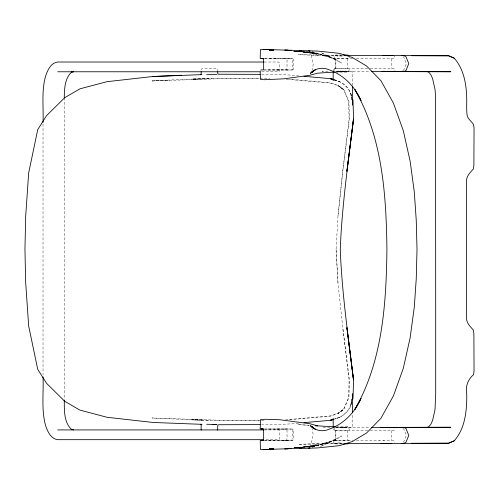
<?xml version="1.0" encoding="UTF-8"?>
<svg xmlns="http://www.w3.org/2000/svg" width="499" height="499" viewBox="0 0 499 499"><rect width="100%" height="100%" fill="white"/><g stroke="black" fill="none" stroke-linecap="round" stroke-linejoin="round"><path stroke-width="0.37" stroke-dasharray="2.5 1.87" d="M292.533 60.342L292.901 69.897L284.349 70.016M335.422 440.361L335.609 439.975M335.422 68.556L335.609 68.17M352.612 85.603L352.625 72.243L352.063 71.369L335.796 71.145M260.185 70.347L261.052 69.954M286.258 79.222L330.588 83.121L338.621 86.028L343.717 89.77L338.097 85.597L343.692 89.839L348.57 101.391L349.107 118.862L342.794 170.733L337.985 215.83L336.083 249.475L337.985 283.12L342.825 328.217L349.107 380.088L348.57 397.56L343.692 409.118L338.097 413.353L343.717 409.18L338.621 412.929L330.588 415.835L283.962 419.933M338.004 215.83L342.825 170.733L349.425 118.843L348.913 101.347L343.711 89.433L338.54 85.641L330.494 82.765L289.333 79.191M351.764 398.975L350.697 405.899L351.832 399.319M351.745 400.285C351.022 409.585 343.15 417.077 334.305 419.21M312.081 70.708L313.222 64.159L310.846 53.842L309.374 52.258L314.152 54.191L319.104 55.495L298.29 54.647L340.873 55.601M284.349 428.984L292.901 429.103L292.533 438.658M334.355 427.762L334.28 430.394L349.231 430.207L348.801 427.256L347.722 426.845L336.887 426.845M351.783 402.581C350.41 409.074 345.67 414.32 339.788 417.208L334.573 419.079M403.516 70.602L406.404 63.604L403.479 56.605M403.479 442.395L406.404 435.396L403.516 428.398M336.482 71.844L337.068 71.095L346.056 71.095L346.68 71.844L347.722 72.106L348.801 71.7L349.231 68.743L334.28 68.556L334.492 71.7M335.846 68.4L335.871 58.801M335.846 440.199L335.846 430.6M333.114 443.399L333.55 440.199L352.768 440.199M391.74 58.801L391.734 68.407M391.734 430.593L391.74 440.199M347.815 58.589L347.815 68.556M347.815 430.394L347.815 440.361M292.901 69.897L293.543 68.494L293.568 60.142L292.932 58.739L276.795 58.633M320.477 446.543L341.721 435.939L336.395 439.263L320.501 446.63M341.809 55.04L335.503 55.04L334.492 55.451L334.087 58.402L349.026 58.589L349.231 56.973M333.164 80.588L334.866 79.983M339.707 417.258L334.511 418.935M312.162 447.123L336.395 439.263C326.988 443.574 316.734 446.324 306.436 447.247M312.137 447.235L331.099 441.609L305.731 447.241M349.231 440.555L334.087 440.555L334.492 443.505L335.503 443.91L337.068 442.906L342.227 442.906M347.722 426.845L346.68 427.107L346.056 427.855L337.068 427.855L336.482 427.107M307.241 447.191L321.462 444.59L294.466 447.89M285.522 440.368L286.526 440.074L287.056 438.902L287.025 430.512L286.108 429.128L264.776 429.046M295.938 447.846L299.768 447.441M300.535 447.354L316.609 445.638L294.909 447.865M295.589 447.865L301.727 447.272M302.5 447.198L314.782 446.019L293.318 447.884M298.583 423.108L284.018 424.393L261.607 424.593M289.333 419.765L330.494 416.185L338.54 413.309L343.711 409.517L348.913 397.609L349.425 380.113L342.825 328.217M294.797 447.846L301.664 447.304M302.425 447.241L313.11 446.399L302.332 447.216M293.867 447.859L301.564 447.272M336.9 71.912L348.09 71.6M259.106 78.78L219.785 78.705L152.045 80.963L181.605 79.391L212.1 78.649M296.319 447.871L300.211 447.628M152.045 80.963L169.248 80.139M206.836 78.786L223.352 78.343L259.231 78.499M203.392 78.879L208.389 78.742L192.034 79.104L196.101 78.998M195.546 79.035L202.344 78.867L192.034 79.104M259.106 420.177L219.785 420.245L152.045 417.987L152.644 418.025M260.771 420.439L223.352 420.613L195.546 419.921M261.545 420.432L264.626 420.408M264.227 429.034L282.066 428.99M276.795 429.046L288.622 429.009M292.526 429.021L267.919 429.046M264.283 440.361L275.373 440.324M322.94 71.6L322.092 71.606L329.259 71.6M343.318 427.4L348.09 427.4M267.932 440.368L288.484 440.33M342.769 55.601L321.524 55.601L322.373 55.601M342.227 56.05L337.068 56.05L335.503 55.04M264.782 58.633L276.608 58.633M282.122 58.689L292.533 58.657L267.932 58.633M352.768 58.801L333.55 58.801L333.114 55.601M356.405 58.801L394.035 58.801L394.272 56.038M264.102 62.019L278.473 62.019L279.359 62.568L279.359 71.226L278.473 71.775L261.139 71.775M367.701 68.4L333.55 68.4L333.32 71.17M370.208 68.407L394.035 68.407L394.272 71.17M263.297 69.954L286.108 69.872L287.025 68.488L287.056 60.098L286.526 58.926L285.522 58.633M335.44 71.6L370.202 71.6M338.172 71.606L341.31 71.606M335.503 72.106L347.722 72.106M330.032 427.4L322.092 427.394L322.94 427.4M335.44 427.4L370.202 427.4M340.156 427.4L345.14 427.394L336.65 427.001M335.796 427.805L352.063 427.581L352.625 426.714L352.612 413.353M264.252 429.926L278.473 429.926L279.359 430.475L279.359 439.132L278.473 439.681L264.245 439.681M367.701 430.6L333.55 430.6L333.32 428.61M370.208 430.593L394.035 430.593L394.272 428.61M334.006 440.199L335.858 440.199M336.164 440.199L337.48 440.199M343.3 440.199L344.404 440.199M378.891 440.199L379.514 440.199M383.182 440.199L384.286 440.199M356.405 440.199L394.035 440.199L394.272 442.189M264.782 440.368L276.608 440.368M282.122 440.311L293.181 440.049L293.568 438.858L293.543 430.506L292.901 429.103M322.373 443.399L342.769 443.399L298.29 444.353L319.104 443.505L314.152 444.809L309.374 446.742L310.846 445.158L313.222 434.841L312.081 428.292M335.503 443.91L342.52 443.91M267.919 69.954L292.526 69.979M264.283 58.639L279.29 58.682M276.795 69.954L288.622 69.991M264.227 69.966L279.215 70.01M343.318 71.6L345.14 71.606M260.004 78.505L270.021 78.593M261.607 74.363L284.018 74.563L298.583 75.848M202.101 420.058L192.034 419.846L203.392 420.077M208.389 420.208L192.034 419.846M196.101 419.958L152.045 417.987M296.319 51.129L300.211 51.372M306.436 51.753C318.724 53.05 331.348 56.081 341.721 63.061L320.477 52.457M293.867 51.141L301.564 51.728M302.332 51.784L313.11 52.601L300.903 51.634M294.797 51.154L300.136 51.578M293.318 51.116L314.782 52.981L302.5 51.802M295.589 51.135L301.727 51.728M294.909 51.135L316.609 53.362L300.535 51.647M295.938 51.154L299.768 51.559M294.466 51.11L321.462 54.41L307.241 51.809M305.731 51.759L331.099 57.391L312.137 51.765M334.511 80.021L339.788 81.749C345.67 84.63 350.41 89.882 351.783 96.369M312.162 51.877L336.395 59.737L320.501 52.37M333.837 79.615L339.707 81.699M334.305 79.74C343.15 81.873 351.022 89.371 351.745 98.671M335.422 58.589L335.609 68.369M335.422 430.394L335.609 440.174M351.832 99.638L350.697 93.057L351.764 99.981M336.095 249.475L338.004 283.12M217.72 71.862L217.664 69.224L216.897 68.75L201.858 68.75L201.103 69.224L201.141 71.051M64.265 97.723L64.265 399.3M43.033 123.933L43.033 374.655M292.533 440.343L276.795 440.368L292.533 440.343M309.099 425.304L297.579 424.587L309.068 425.298"/><path stroke-width="0.75" d="M352.612 86.358L352.419 105.139M333.164 80.588L333.201 72.243M64.265 97.723C64.44 88.891 64.62 78.162 71.887 71.956M352.232 395.289L352.419 393.811L352.612 412.592M311.956 71.438L311.7 72.891L312.655 71.538L310.291 73.328L315.243 69.823L313.141 71.17C317.875 67.639 324.057 67.508 329.359 69.879C343.799 75.062 354.957 86.614 361.026 100.592L354.777 89.402C382.54 137.674 386.251 195.034 386.918 249.5C386.251 303.966 382.54 361.326 354.777 409.598L361.026 398.408C354.957 412.386 343.799 423.938 329.359 429.121C324.057 431.492 317.875 431.361 313.141 427.83L315.243 429.177L310.291 425.672L312.655 427.462L311.7 426.109L311.956 427.562M352.593 399.78L352.999 398.383L353.573 379.876L346.899 327.65L353.467 379.876C348.283 336.501 341.909 293.181 340.274 249.475C341.909 205.775 348.283 162.449 353.467 119.074L346.899 171.3L353.573 119.08L352.999 100.573L352.593 99.17M401.177 443.399L448.613 443.231L454.258 440.798C465.392 428.092 466.914 410.247 466.752 394.054C465.218 386.525 467.937 379.514 473.539 374.643L474.05 371.125L473.888 333.588L473.364 330.082C470.357 326.521 466.334 323.14 466.54 317.963L466.54 181.037C466.334 175.86 470.357 172.479 473.364 168.918L473.888 165.412L474.05 127.875L473.539 124.357C471.387 121.351 468.068 119.205 467.139 115.388C466.203 108.695 467.064 101.858 466.571 95.122C466.066 82.048 463.084 68.269 454.258 58.202L448.613 55.769L401.714 55.601M394.509 427.4L394.272 427.83M217.302 430.082L217.664 429.733L217.745 425.454L218.506 424.73L260.066 424.605M71.762 72.049L71.151 72.486L73.634 71.775M402.381 71.101L401.177 71.6M454.258 440.798L448.613 443.231L411.263 443.299M348.801 443.505L347.722 443.91L343.262 443.91M426.757 427.512L428.741 426.788L430.787 424.356L432.564 420.538L435.016 409.623L435.702 393.842L435.702 330.051L435.558 96.164L435.016 89.377L432.564 78.462L430.787 74.644L428.741 72.212L426.757 71.488M333.619 419.459L331.554 420.202L303.953 422.634M333.145 419.353L330.419 420.183L333.837 419.335M261.476 440.368L260.222 440.573L260.416 449.206L260.802 449.655L301.259 448.289M290.605 448.358L286.75 448.832L291.347 448.339M290.262 448.339L284.835 448.894L290.212 448.376M272.834 448.851L269.117 449.194L272.866 448.844M267.732 449.362L263.223 449.674L267.027 449.374M287.954 448.345L285.653 448.545L288.696 448.327M266.167 449.449L267.682 449.331M269.204 449.206L273.751 448.844L269.273 449.194M285.397 448.495L286.937 448.383M334.579 72.062L317.545 73.172L309.848 75.268L283.844 78.836L264.09 79.728L260.459 79.329L260.191 71.868M285.428 448.539L288.541 448.345M152.919 76.54L201.939 74.619L200.455 74.619L201.191 73.871L201.153 71.706M181.337 75.249L152.981 76.49L106.979 81.686L80.015 88.816L64.689 97.71L46.569 115.631L37.731 129.615L28.661 172.991L25.68 216.366L24.95 249.475L25.68 282.59L28.661 325.966L37.731 369.341L46.569 383.326L64.689 401.246L79.815 410.072L106.979 417.27L152.981 422.46L201.939 424.331L200.455 424.331L201.191 425.086L201.103 429.733L201.453 430.082M217.009 74.413L206.63 74.694M261.052 69.954L263.341 69.86L263.647 68.482L263.653 59.574L263.129 58.52L263.397 58.726L261.17 58.633M299.762 448.564L317.732 447.909L339.32 445.669L352.182 441.596L366.565 433.007L380.968 418.249L393.405 395.919L403.311 368.324L410.134 337.779L414.301 306.985L416.253 278.629L417.014 249.5L416.253 220.371L414.301 192.015L410.134 161.221L403.311 130.676L393.405 103.081L380.968 80.751L366.565 65.993L352.182 57.404L339.32 53.331L317.732 51.091L260.802 49.345L260.416 49.794L260.222 58.427L261.476 58.633M206.63 424.256L217.009 424.543L212.424 424.35M263.453 429.04L261.052 429.046L263.341 429.14L263.647 430.518L263.653 439.426L263.129 440.48L263.397 440.274L261.17 440.368M261.95 440.368L263.503 440.361M380.899 443.399L391.796 443.361M380.612 427.4L450.79 427.281L401.177 427.4L402.381 427.899M343.262 55.04L347.722 55.04L348.801 55.451M344.778 55.601L403.778 55.601L405.924 56.605L408.793 63.604L405.924 70.602L403.778 71.6L371.661 71.6M263.466 62.019L57.566 62.019C50.63 63.017 47.486 70.496 45.521 76.359C41.373 91.342 43.638 107.067 43.033 122.374M57.697 71.775L260.366 71.775M371.661 427.4L403.778 427.4L405.924 428.398L408.793 435.396L405.924 442.395L403.778 443.399L344.778 443.399M263.297 429.046L260.185 428.847L260.459 419.671L265.493 419.272L279.808 419.728L309.848 423.732L317.545 425.828L315.243 425.684L335.11 426.907M57.697 429.926L263.478 429.926M263.466 439.681L57.566 439.681C50.63 438.683 47.486 431.205 45.521 425.341C41.224 409.598 43.731 393.069 43.033 376.995M382.309 55.601L393.069 55.639M411.513 55.701L448.613 55.769L454.258 58.202M261.95 58.633L263.503 58.639M401.601 71.6L450.79 71.719L382.028 71.6M260.066 74.351L218.506 74.226L217.745 73.503L217.72 71.862M285.428 50.461L288.541 50.655M267.732 49.638L263.223 49.326L267.695 49.632L264.027 49.395L267.027 49.626M285.397 50.505L286.937 50.617M288.696 50.673L285.64 50.436L287.954 50.655M269.273 49.806L273.77 50.162L269.204 49.794M266.167 49.551L267.645 49.682M303.953 76.316L331.554 78.748L333.619 79.491M272.866 50.156L269.148 49.819L272.834 50.15M290.212 50.624L284.835 50.106L290.262 50.661M291.347 50.661L286.75 50.168L290.605 50.642M299.762 50.436L301.259 50.711M333.837 79.615L330.419 78.767L333.145 79.603M73.634 429.926L71.276 429.308M71.32 429.24C63.685 421.83 64.396 409.929 64.265 400.079M394.509 71.6L394.272 71.17M333.164 418.368L333.201 426.714M309.954 447.84L308.488 448.314L309.948 447.884M272.916 449.013L269.186 449.262L272.916 449.013M272.916 49.987L269.217 49.738L272.916 49.987M309.948 51.116L308.488 50.686L309.954 51.16"/></g></svg>
